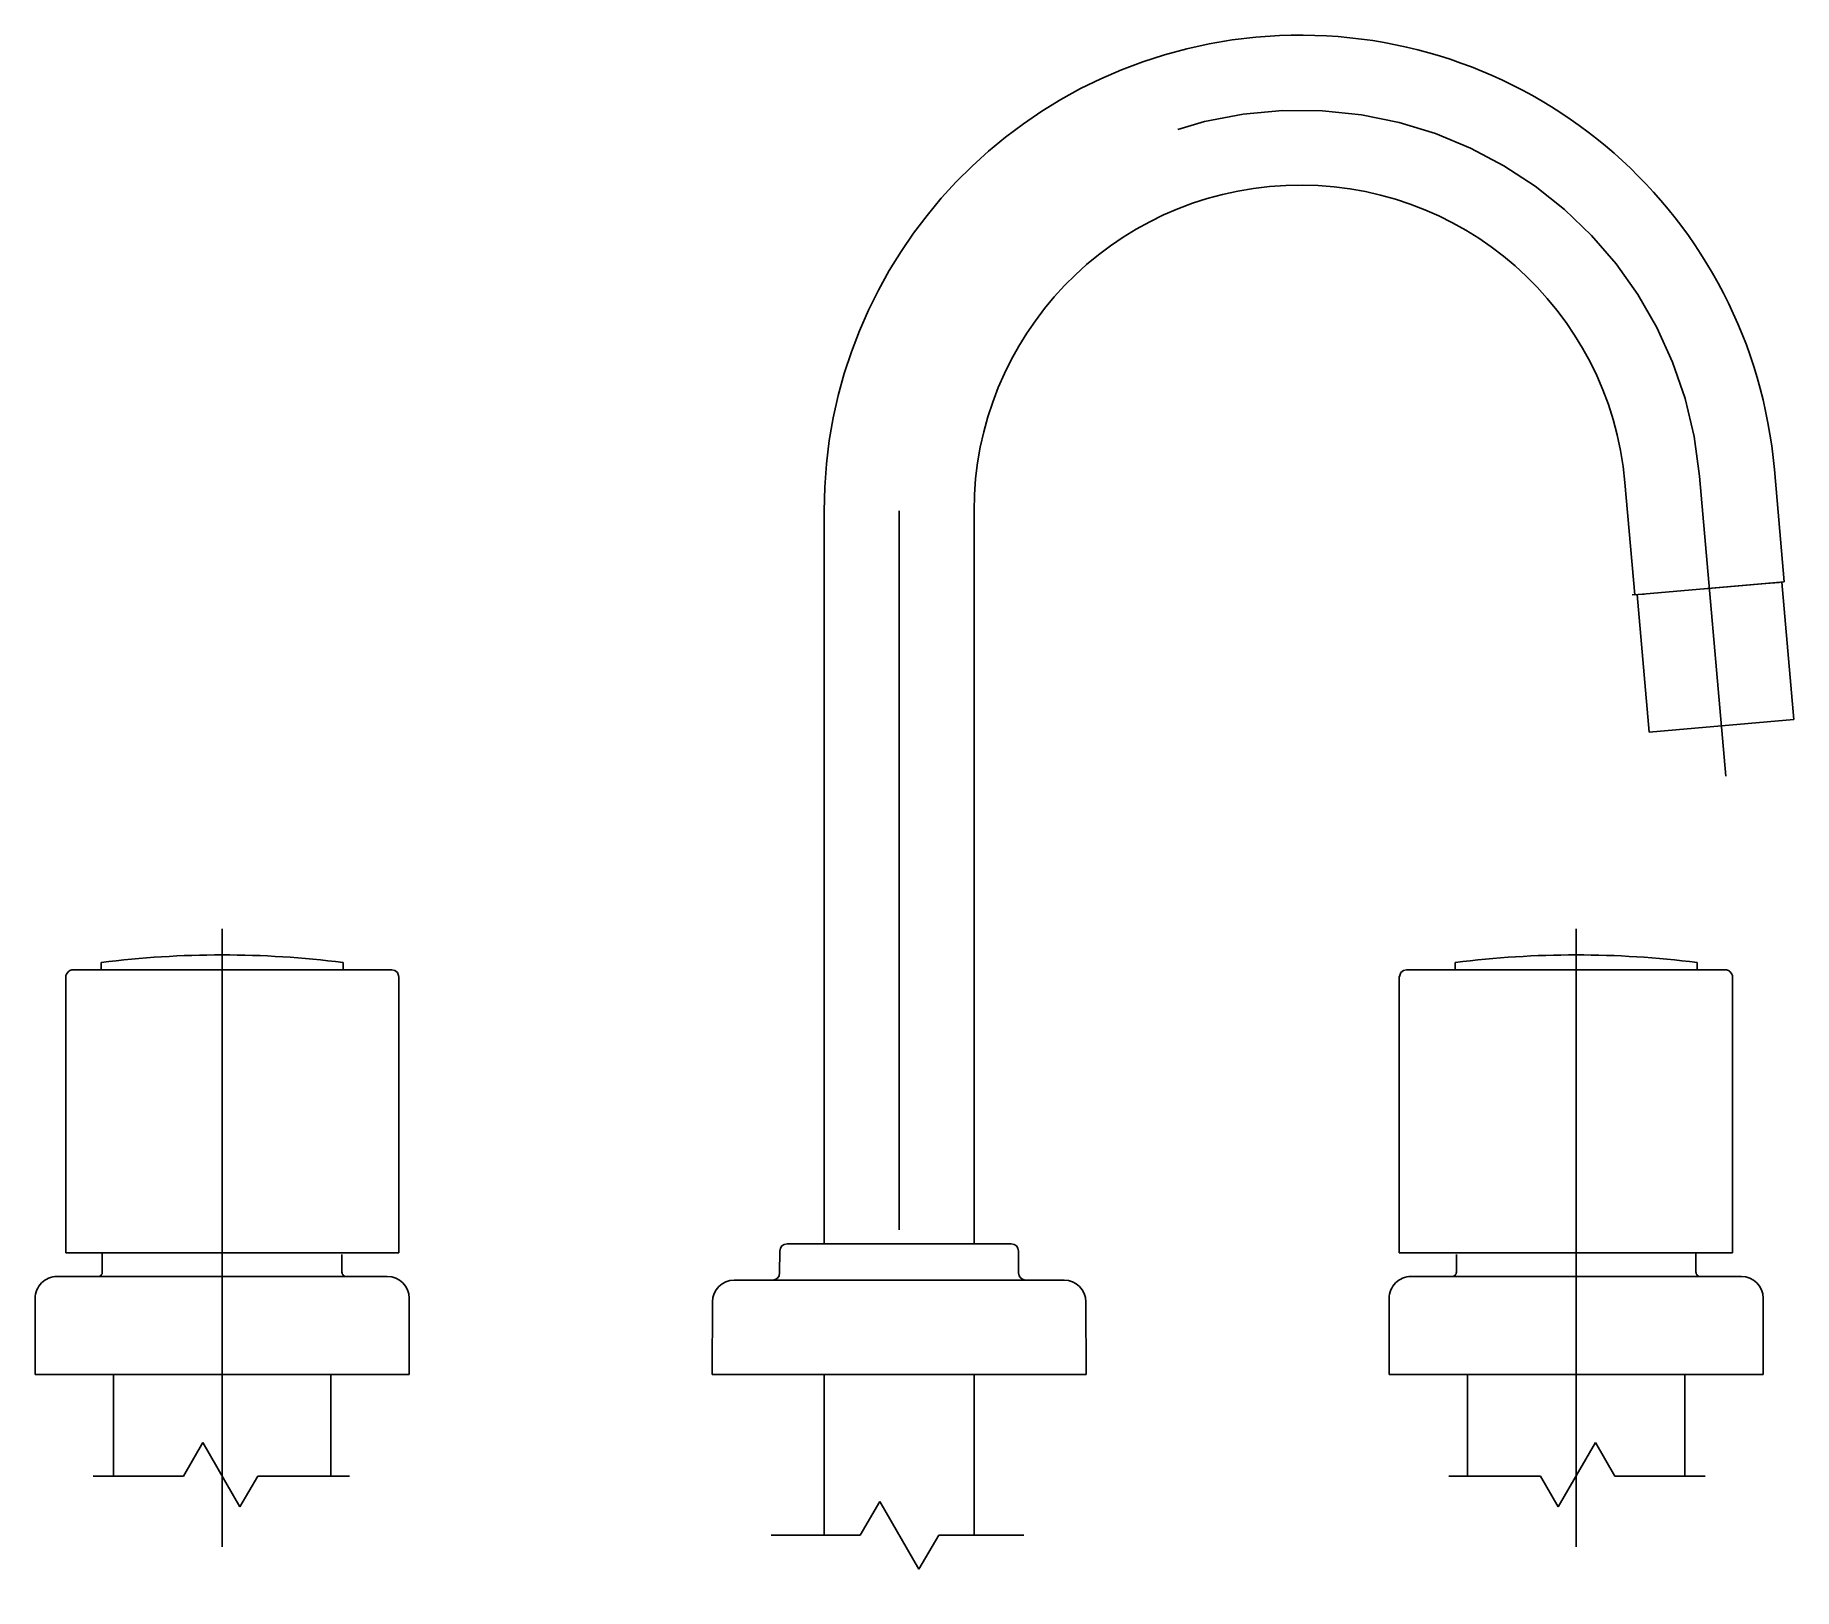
# Model space of a CAD drawing. Extents: x 10.54 to 10.785, y -0.276 to -0.06.
import ezdxf

# ---------------------------------------------------------------- set-up
doc = ezdxf.new("R2010")
doc.units = 0
doc.header["$LTSCALE"] = 0.2
doc.header["$MEASUREMENT"] = 0
doc.linetypes.add('AXES', pattern=[0.54, 0.3, -0.08, 0.08, -0.08])
doc.linetypes.add('CONTINU', pattern=[0])
doc.layers.get('0').update_dxf_attribs({"linetype": 'CONTINUOUS'})
doc.layers.add('DECA_EIXOS', color=5, linetype='AXES')

msp = doc.modelspace()

# ---------------------------------------------------------------- linework, layer by layer
at = {"linetype": 'CONTINU'}
for points in [[(10.78209, -0.12027, 0.957292), (10.64996, -0.12604)], [(10.76131, -0.12209, 0.957292), (10.67081, -0.12604)], [(10.56625, -0.1878, 0.03151), (10.54944, -0.18886)], [(10.58306, -0.18886, 0.031509), (10.56625, -0.1878)], [(10.75453, -0.1878, 0.031509), (10.73772, -0.18886)], [(10.77134, -0.18886, 0.03151), (10.75453, -0.1878)], [(10.54451, -0.19088, -0.15711), (10.54459, -0.19046)], [(10.54508, -0.18999, 0.148135), (10.54483, -0.19017)], [(10.54508, -0.18999, -0.154846), (10.54562, -0.18987)], [(10.7757, -0.18999, 0.154843), (10.77516, -0.18987)], [(10.7757, -0.18999, -0.148147), (10.77595, -0.19017)], [(10.77627, -0.19088, 0.15714), (10.77618, -0.19046)], [(10.6448, -0.22799, 0.412932), (10.64379, -0.229)], [(10.67699, -0.229, 0.412938), (10.67598, -0.22799)], [(10.54899, -0.23254, 0.415076), (10.54959, -0.23193)], [(10.58291, -0.23193, 0.414798), (10.58352, -0.23254)], [(10.64276, -0.23304, 0.412937), (10.64377, -0.23204)], [(10.67701, -0.23204, 0.412301), (10.67801, -0.23304)], [(10.73726, -0.23254, 0.414709), (10.73787, -0.23193)], [(10.77119, -0.23193, 0.415731), (10.77179, -0.23254)], [(10.54329, -0.23254, 0.415401), (10.54025, -0.23557)], [(10.59225, -0.23557, 0.414199), (10.58922, -0.23254)], [(10.63746, -0.23304, 0.412941), (10.63443, -0.23606)], [(10.68635, -0.23606, 0.412937), (10.68332, -0.23304)], [(10.73156, -0.23254, 0.414214), (10.72853, -0.23557)], [(10.78053, -0.23557, 0.414213), (10.7775, -0.23254)]]:
    msp.add_lwpolyline(points, format="xyb", dxfattribs=at)
for points in [[(10.76131, -0.12209), (10.76268, -0.13772)], [(10.78209, -0.12027), (10.78345, -0.13591)], [(10.64996, -0.22799), (10.64996, -0.12604)], [(10.67081, -0.22799), (10.67081, -0.12604)], [(10.78345, -0.13591), (10.76268, -0.13772)], [(10.77237, -0.13688), (10.78142, -0.13609)], [(10.78092, -0.13613), (10.78275, -0.13597)], [(10.7848, -0.15505), (10.78313, -0.13594)], [(10.76397, -0.13761), (10.7623, -0.1377)], [(10.76468, -0.15681), (10.76301, -0.13766)], [(10.76468, -0.15681), (10.77474, -0.15593)], [(10.7848, -0.15505), (10.77474, -0.15593)], [(10.54459, -0.19046), (10.54483, -0.19017)], [(10.54562, -0.18987), (10.55131, -0.18987)], [(10.54944, -0.18987), (10.54944, -0.18886)], [(10.54944, -0.18987), (10.56625, -0.18987)], [(10.56625, -0.18987), (10.58306, -0.18987)], [(10.56625, -0.18987), (10.58983, -0.18987)], [(10.58306, -0.18987), (10.58306, -0.18886)], [(10.58983, -0.18987), (10.59026, -0.18996), (10.59063, -0.19026), (10.59078, -0.19067)], [(10.59078, -0.19067), (10.59084, -0.19088)], [(10.72999, -0.19067), (10.72994, -0.19088)], [(10.73095, -0.18987), (10.73052, -0.18996), (10.73015, -0.19026), (10.72999, -0.19067)], [(10.75453, -0.18987), (10.73095, -0.18987)], [(10.73772, -0.18987), (10.73772, -0.18886)], [(10.75453, -0.18987), (10.73772, -0.18987)], [(10.77134, -0.18987), (10.75453, -0.18987)], [(10.77516, -0.18987), (10.76947, -0.18987)], [(10.77134, -0.18987), (10.77134, -0.18886)], [(10.77618, -0.19046), (10.77595, -0.19017)], [(10.54451, -0.22924), (10.54451, -0.19088)], [(10.59084, -0.22924), (10.59084, -0.19088)], [(10.72994, -0.22924), (10.72994, -0.19088)], [(10.77627, -0.22924), (10.77627, -0.19088)], [(10.54451, -0.22924), (10.59084, -0.22924)], [(10.54959, -0.23193), (10.54959, -0.22924)], [(10.58291, -0.23193), (10.58291, -0.22948)], [(10.64379, -0.229), (10.64377, -0.23204)], [(10.66039, -0.22799), (10.6448, -0.22799)], [(10.66039, -0.22799), (10.67598, -0.22799)], [(10.67081, -0.22799), (10.67598, -0.22799)], [(10.67699, -0.229), (10.67701, -0.23204)], [(10.77627, -0.22924), (10.72994, -0.22924)], [(10.73787, -0.23193), (10.73787, -0.22948)], [(10.77119, -0.23193), (10.77119, -0.22924)], [(10.54329, -0.23254), (10.58922, -0.23254)], [(10.66039, -0.23304), (10.63746, -0.23304)], [(10.64276, -0.23304), (10.63746, -0.23304)], [(10.66039, -0.23304), (10.68332, -0.23304)], [(10.67801, -0.23304), (10.68332, -0.23304)], [(10.7775, -0.23254), (10.73156, -0.23254)], [(10.54025, -0.24617), (10.54025, -0.23557)], [(10.59225, -0.24617), (10.59225, -0.23557)], [(10.63443, -0.23606), (10.63439, -0.24617)], [(10.68635, -0.23606), (10.68639, -0.24617)], [(10.72853, -0.24617), (10.72853, -0.23557)], [(10.78053, -0.24617), (10.78053, -0.23557)], [(10.59225, -0.24617), (10.54025, -0.24617)], [(10.55116, -0.26029), (10.55116, -0.24617)], [(10.58135, -0.26029), (10.58135, -0.24617)], [(10.63439, -0.24617), (10.66039, -0.24617)], [(10.64996, -0.2685), (10.64996, -0.24617)], [(10.66039, -0.24617), (10.68639, -0.24617)], [(10.67081, -0.2685), (10.67081, -0.24617)], [(10.72853, -0.24617), (10.78053, -0.24617)], [(10.73943, -0.26029), (10.73943, -0.24617)], [(10.76962, -0.26029), (10.76962, -0.24617)]]:
    msp.add_lwpolyline(points, dxfattribs=at)
at = {"layer": 'DECA_EIXOS'}
msp.add_lwpolyline([(10.7717, -0.12118, 0.957292), (10.66039, -0.12604)], format="xyb", dxfattribs=at)
for points in [[(10.77535, -0.16292), (10.7717, -0.12118)], [(10.66039, -0.12604), (10.66039, -0.27599)], [(10.56625, -0.27015), (10.56625, -0.18417)], [(10.75453, -0.27015), (10.75453, -0.18417)], [(10.56088, -0.26029), (10.56356, -0.25563)], [(10.56873, -0.26457), (10.56356, -0.25563)], [(10.75205, -0.26457), (10.75721, -0.25563)], [(10.7599, -0.26029), (10.75721, -0.25563)], [(10.54831, -0.26029), (10.56088, -0.26029)], [(10.56873, -0.26457), (10.5712, -0.26029)], [(10.5712, -0.26029), (10.58396, -0.26029)], [(10.74958, -0.26029), (10.73682, -0.26029)], [(10.75205, -0.26457), (10.74958, -0.26029)], [(10.77247, -0.26029), (10.7599, -0.26029)], [(10.65499, -0.2685), (10.65769, -0.26383)], [(10.66314, -0.27327), (10.65769, -0.26383)], [(10.64258, -0.2685), (10.65499, -0.2685)], [(10.66314, -0.27327), (10.66589, -0.2685)], [(10.66589, -0.2685), (10.67774, -0.2685)]]:
    msp.add_lwpolyline(points, dxfattribs=at)

doc.saveas('drawing.dxf')
